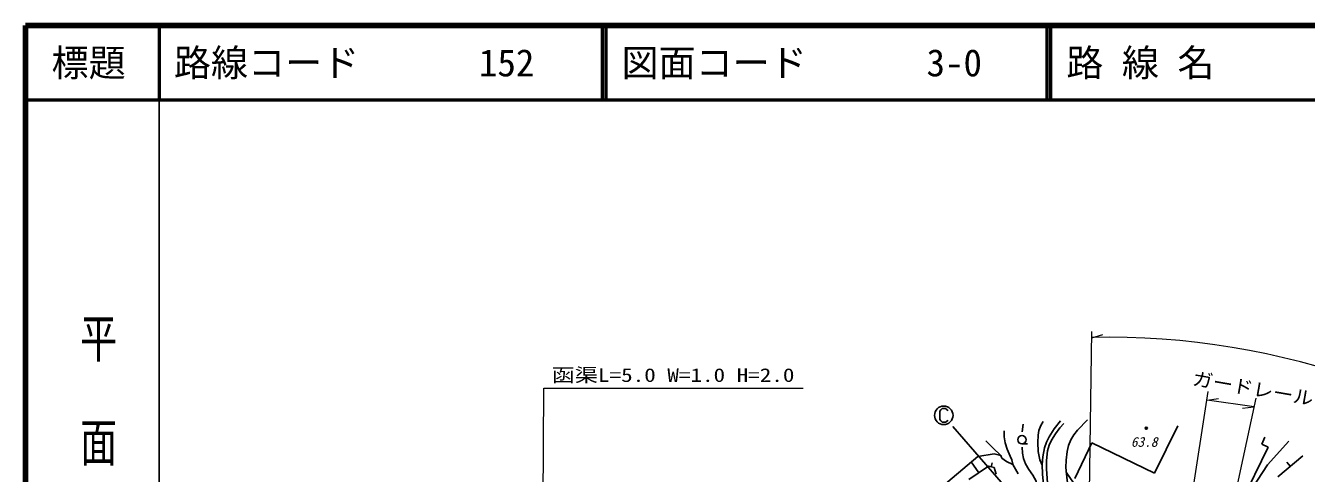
# Model space of a CAD drawing. Units: millimetres, scale not verified. Extents: x 40000 to 680000, y 20000 to 380000.
# Drawn here: x 40000 to 212764, y 319694 to 380000 of the extents above; entities that cross this region are included whole.
import ezdxf
from ezdxf.enums import TextEntityAlignment as Align

# ---------------------------------------------------------------- set-up
doc = ezdxf.new("R2010")
doc.units = ezdxf.units.MM
doc.header["$LTSCALE"] = 1000
for name, color, linetype, lineweight in [('M-BGD', 7, 'Continuous', 25), ('M-BGD-EXST', 7, 'Continuous', 25), ('M-STR-HTXT', 7, 'Continuous', 13), ('M-TTL', 2, 'Continuous', 140), ('M-TTL-BAND', 7, 'Continuous', 25), ('M-TTL-LINE', 7, 'Continuous', 50)]:
    doc.layers.add(name, color=color, linetype=linetype, lineweight=lineweight)
doc.layers.add('M-TTL-TXT', color=7, linetype='Continuous')
doc.styles.add('@ＭＳ ゴシック', font='')
doc.styles.add('ＭＳ ゴシック', font='')
doc.styles.get('@ＭＳ ゴシック').set_extended_font_data('@MS Gothic')
doc.styles.get('ＭＳ ゴシック').set_extended_font_data('MS Gothic')

msp = doc.modelspace()

# ---------------------------------------------------------------- linework, layer by layer
at = {"layer": 'M-BGD'}
for p, q in [((174573, 326334), (174438, 325296)), ((195431, 326104), (192279, 319722)), ((170474, 323109), (169524, 324086)), ((171536, 322091), (170474, 323109)), ((174401, 323659), (175151, 323659)), ((183809, 323819), (181524, 319013)), ((192279, 319722), (183809, 323819)), ((203075, 314009), (207606, 323228)), ((206739, 323622), (207172, 324568)), ((207606, 323228), (206739, 323622)), ((210378, 324038), (207523, 320861)), ((162946, 317319), (168460, 321985)), ((168460, 321985), (170634, 322303)), ((170634, 322303), (171536, 322091)), ((171536, 322091), (171696, 321752)), ((171696, 321752), (172293, 321290)), ((208890, 319212), (212268, 322067)), ((169892, 320659), (167241, 318857)), ((168566, 319758), (167566, 321229)), ((170634, 320500), (169892, 320659)), ((170263, 320580), (170374, 321097)), ((170899, 319599), (170634, 320500)), ((172293, 321290), (173151, 320893)), ((173151, 320893), (173868, 319607)), ((182327, 317002), (180361, 319873)), ((207523, 320861), (205513, 317765)), ((210579, 320640), (210106, 321200))]:
    msp.add_line(p, q, dxfattribs=at)
for points in [[(177241, 326663), (176927, 326150), (176684, 325486), (176571, 324845), (176529, 323846), (176605, 322641), (176803, 321529), (177128, 320793)], [(179592, 326787), (178733, 325678), (178057, 324627), (177708, 323906), (177441, 323112), (177219, 321931), (177131, 320869), (177155, 319593), (177286, 318213), (177480, 316456), (177552, 314787), (177503, 313960), (177306, 312778), (177189, 312236)], [(181395, 315005), (181043, 315943), (180738, 317078), (180478, 318787), (180333, 320473), (180349, 321473), (180488, 322649), (180673, 323433), (180983, 324222), (181388, 324898), (181881, 325524), (183250, 326891)], [(172000, 325409), (172007, 324607), (172121, 323819), (172407, 322935), (172814, 322021), (173051, 321517), (173152, 320919), (173151, 320893)], [(177685, 312184), (177938, 313156), (178122, 314290), (178127, 315490), (178028, 316640), (177821, 318427), (177719, 320251), (177711, 321415), (177834, 322714), (178066, 323483), (178377, 324171), (178904, 325022), (179528, 325814), (180063, 326421)], [(174438, 323219), (174458, 322415), (174610, 321704), (174884, 320996), (175325, 320193), (175843, 319466), (176295, 318652), (176425, 317687)]]:
    msp.add_lwpolyline(points, dxfattribs=at)
for centre, radius in [((174401, 324229), 570), ((191170, 325776), 150), ((191170, 325776), 90), ((191170, 325776), 30)]:
    msp.add_circle(centre, radius, dxfattribs=at)
at = {"layer": 'M-BGD-EXST'}
for p, q in [((163450, 328257), (163300, 328057)), ((163650, 328407), (163450, 328257)), ((164100, 328407), (163650, 328407)), ((164300, 328257), (164100, 328407)), ((164400, 328107), (164300, 328257)), ((163300, 328057), (163300, 326957)), ((163300, 326957), (163450, 326757)), ((163450, 326757), (163650, 326607)), ((163650, 326607), (164100, 326607)), ((164100, 326607), (164300, 326707)), ((164300, 326707), (164400, 326857)), ((177720, 311529), (165051, 326025))]:
    msp.add_line(p, q, dxfattribs=at)
msp.add_circle((163850, 327507), 1250, dxfattribs=at)
at = {"layer": 'M-STR-HTXT'}
for p, q in [((183800, 338785), (183458, 317107)), ((183820, 337959), (185320, 338380)), ((109702, 301687), (109898, 331183)), ((109898, 331183), (144885, 331183)), ((199486, 330708), (196244, 309740)), ((199375, 329552), (200919, 329755)), ((205720, 328641), (199375, 329552)), ((201507, 308945), (205973, 329825)), ((205696, 328625), (204151, 328427))]:
    msp.add_line(p, q, dxfattribs=at)
msp.add_arc((186077, 235149), 102873, 49.04541, 91.27542, dxfattribs=at)
at = {"layer": 'M-TTL'}
for p, q in [((40000, 380000), (40000, 20000)), ((680000, 380000), (40000, 380000))]:
    msp.add_line(p, q, dxfattribs=at)
at = {"layer": 'M-TTL-BAND'}
msp.add_line((58000, 370000), (58000, 20000), dxfattribs=at)
at = {"layer": 'M-TTL-LINE'}
for p, q in [((58000, 380000), (58000, 370000)), ((117750, 380000), (117750, 370000)), ((118250, 380000), (118250, 370000)), ((177750, 380000), (177750, 370000)), ((178250, 380000), (178250, 370000)), ((40000, 370000), (680000, 370000))]:
    msp.add_line(p, q, dxfattribs=at)

# ---------------------------------------------------------------- texts
at = {"layer": 'M-BGD', "style": 'ＭＳ ゴシック', "oblique": 15}
msp.add_text('63.8', height=1320, dxfattribs=at).set_placement((189089, 322874), align=Align.BOTTOM_LEFT)
at = {"layer": 'M-STR-HTXT', "style": 'ＭＳ ゴシック', "width": 1.25}
msp.add_text('函渠L=5.0 W=1.0 H=2.0', height=1833, dxfattribs=at).set_placement((110958, 331462), align=Align.BOTTOM_LEFT)
at = {"layer": 'M-STR-HTXT', "style": 'ＭＳ ゴシック', "width": 1.1}
msp.add_text('ガードレール L=5.6', height=1833, rotation=350.2, dxfattribs=at).set_placement((197188, 331082), align=Align.BOTTOM_LEFT)
at = {"layer": 'M-TTL-BAND', "style": '@ＭＳ ゴシック', "width": 1.4}
msp.add_text('平  面  図', height=3666, rotation=270, dxfattribs=at).set_placement((49777, 306475), align=Align.MIDDLE_RIGHT)
at = {"layer": 'M-TTL-TXT', "style": 'ＭＳ ゴシック'}
msp.add_text('標題', height=3666, dxfattribs=at).set_placement((48500, 375000), align=Align.MIDDLE_CENTER)
for s, p in [('路線コード', (60000, 375000)), ('152', (101142, 375000)), ('図面コード', (120380, 375000)), ('3-0', (161521, 375000)), ('路 線 名', (180380, 375000))]:
    msp.add_text(s, height=3666, dxfattribs=at).set_placement(p, align=Align.MIDDLE_LEFT)

doc.saveas('drawing.dxf')
